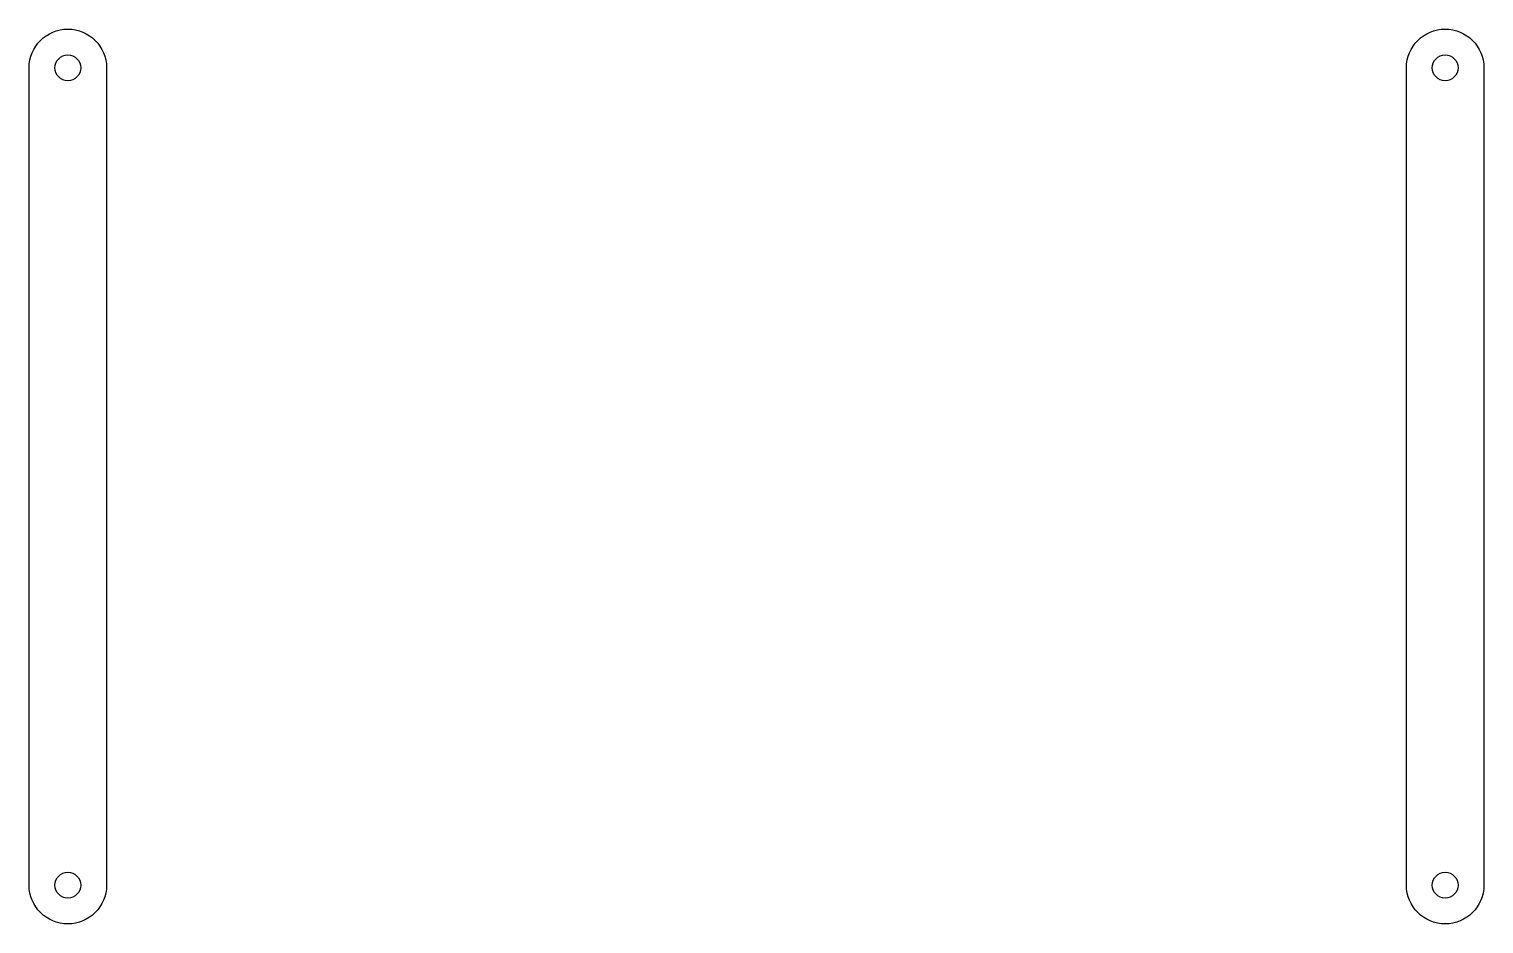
# Model space of a CAD drawing. Header units: millimetres. Extents: x -85 to 84, y -52 to 52.
import ezdxf

# ---------------------------------------------------------------- set-up
doc = ezdxf.new("R2010")
doc.units = ezdxf.units.MM
doc.layers.get('0').update_dxf_attribs({"linetype": 'CONTINUOUS'})

msp = doc.modelspace()

# ---------------------------------------------------------------- linework, layer by layer
for points in [[(-84.5, 47.5, -1), (-75.5, 47.5), (-75.5, -47.5, -1), (-84.5, -47.5)], [(84.5, -47.5, -1), (75.5, -47.5), (75.5, 47.5, -1), (84.5, 47.5)]]:
    msp.add_lwpolyline(points, format="xyb", close=True)
for centre in [(-80, 47.5), (80, 47.5), (-80, -47.5), (80, -47.5)]:
    msp.add_circle(centre, 1.5)

doc.saveas('drawing.dxf')
